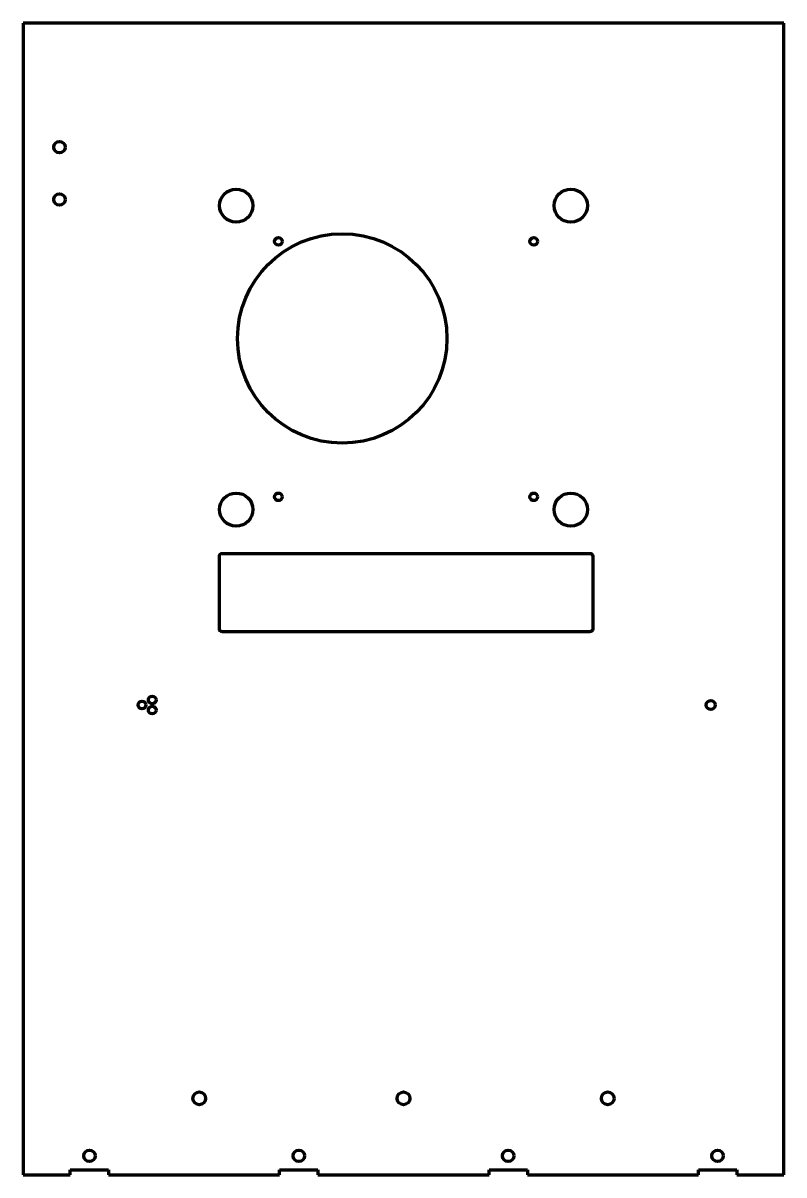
# Model space of a CAD drawing. Header units: millimetres. Extents: x -61 to 237, y -100 to 351.
import ezdxf

# ---------------------------------------------------------------- set-up
doc = ezdxf.new("R2010")
doc.units = ezdxf.units.MM
doc.header["$MEASUREMENT"] = 0
doc.layers.add('Visibile', color=7, linetype='Continuous', lineweight=0)

msp = doc.modelspace()

# ---------------------------------------------------------------- linework, layer by layer
at = {"layer": 'Visibile', "color": 7, "lineweight": 70}
for p, q in [((-60.98, 350.56), (-60.98, -100.44)), ((237.02, 350.56), (-60.98, 350.56)), ((237.02, -100.44), (237.02, 350.56)), ((15.92, 113.31), (15.92, 141.81)), ((17.02, 142.91), (161.02, 142.91)), ((162.12, 141.81), (162.12, 113.31)), ((161.02, 112.21), (17.02, 112.21)), ((-42.48, -98.44), (-27.48, -98.44)), ((-42.48, -100.44), (-42.48, -98.44)), ((-27.48, -98.44), (-27.48, -100.44)), ((39.52, -98.44), (54.52, -98.44)), ((39.52, -100.44), (39.52, -98.44)), ((54.52, -98.44), (54.52, -100.44)), ((121.52, -98.44), (136.52, -98.44)), ((121.52, -100.44), (121.52, -98.44)), ((136.52, -98.44), (136.52, -100.44)), ((203.52, -98.44), (218.52, -98.44)), ((203.52, -100.44), (203.52, -98.44)), ((218.52, -98.44), (218.52, -100.44)), ((-60.98, -100.44), (-42.48, -100.44)), ((-27.48, -100.44), (39.52, -100.44)), ((54.52, -100.44), (121.52, -100.44)), ((136.52, -100.44), (203.52, -100.44)), ((218.52, -100.44), (237.02, -100.44))]:
    msp.add_line(p, q, dxfattribs=at)
for centre, radius in [((-46.73, 301.96), 2.25), ((22.52, 279.06), 6.5), ((153.52, 279.06), 6.5), ((-46.73, 281.46), 2.25), ((64.02, 227.06), 41), ((39.02, 265.06), 1.5), ((139.02, 265.06), 1.5), ((22.52, 160.06), 6.5), ((39.02, 165.06), 1.5), ((139.02, 165.06), 1.5), ((153.52, 160.06), 6.5), ((-10.4, 85.56), 1.5), ((-14.4, 83.56), 1.5), ((-10.4, 81.56), 1.5), ((208.35, 83.56), 1.75), ((8.02, -70.44), 2.5), ((88.02, -70.44), 2.5), ((168.02, -70.44), 2.5), ((-34.98, -92.94), 2.25), ((47.02, -92.94), 2.25), ((129.02, -92.94), 2.25), ((211.02, -92.94), 2.25)]:
    msp.add_circle(centre, radius, dxfattribs=at)
for points in [[(15.92, 141.81), (15.92, 142.42), (16.41, 142.91), (17.02, 142.91)], [(161.02, 142.91), (161.63, 142.91), (162.12, 142.42), (162.12, 141.81)], [(17.02, 112.21), (16.41, 112.21), (15.92, 112.7), (15.92, 113.31)], [(162.12, 113.31), (162.12, 112.7), (161.63, 112.21), (161.02, 112.21)]]:
    msp.add_open_spline(points, degree=3, dxfattribs=at)

doc.saveas('drawing.dxf')
